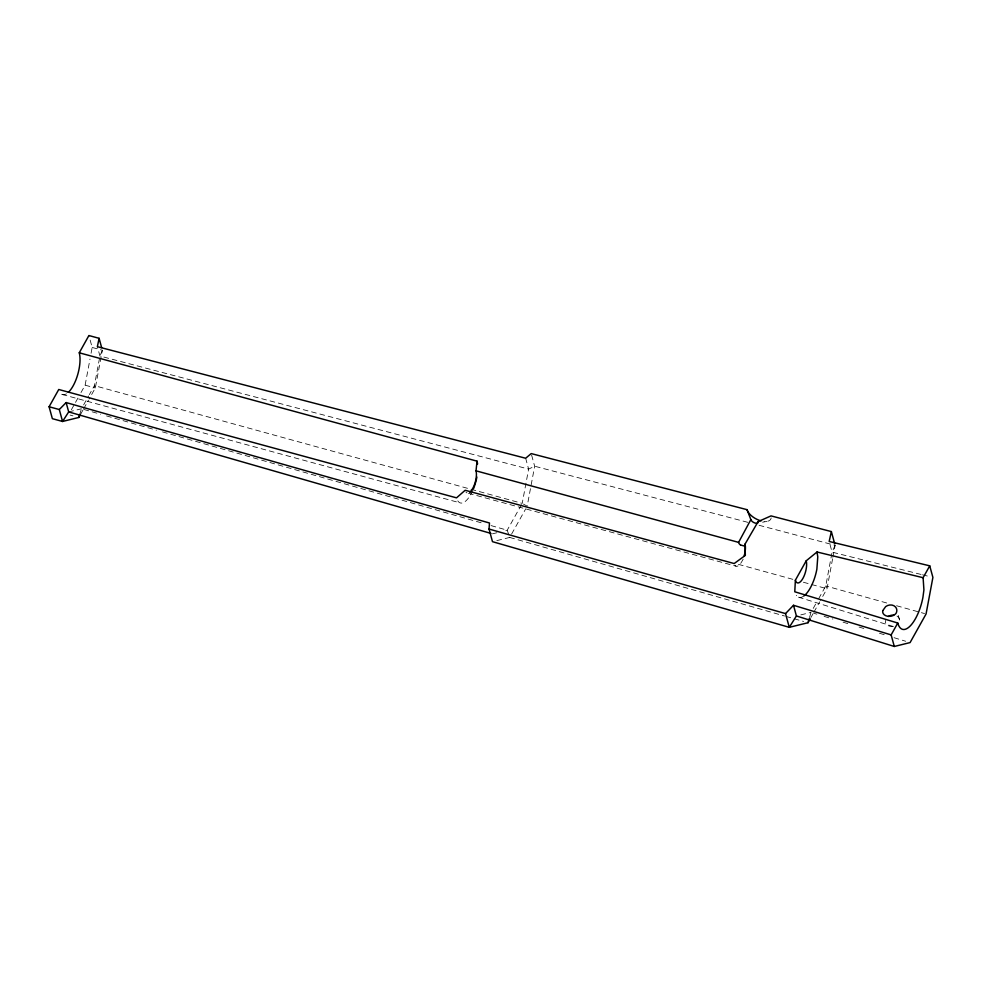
<?xml version="1.0" encoding="UTF-8"?>
<svg xmlns="http://www.w3.org/2000/svg" width="982" height="982" viewBox="0 0 982 982"><rect width="100%" height="100%" fill="white"/><g stroke="black" fill="none" stroke-linecap="round" stroke-linejoin="round"><path stroke-width="0.74" stroke-dasharray="4.91 3.68" d="M81.003 392.555L85.115 385.177L90 359.068M91.081 353.262L92.161 347.456L88.908 335.537M92.161 347.456L102.361 350.23L95.315 387.964L89.141 399.023M832.601 558.795L827.004 588.746L820.436 600.505M832.883 557.297L835.117 545.305L758.153 525.051M809.512 617.555L810.997 612.387L816.828 614.155M79.702 414.564L81.457 408.77L100.618 414.232M102.361 350.23L99.931 356.036L94.395 385.631L89.362 394.629M835.117 545.305L832.085 552.142L825.776 585.947L817.65 600.493M71.379 409.764L74.816 403.614M75.504 402.387L78.253 397.477M83.617 404.915L88.65 395.918M80.892 413.778L82.954 410.083M83.642 408.856L88.454 400.251M521.503 504.662L507.228 530.194L502.796 531.287M496.794 540.616L509.719 537.436L525.738 508.786M813.219 608.423L816.914 601.806M810.936 617.494L813.133 613.578M813.857 612.265L819.7 601.819M743.19 559.163L741.754 561.679A12.876 4.935 -74.8 0 1 734.917 565.239M68.691 411.912L81.457 408.77M492.436 533.84L496.88 532.747M800.796 614.892L810.997 612.387M762.597 522.203L766.856 521.417M921.042 574.433L832.085 552.142L829.164 541.463M922.528 574.801L929.929 576.655M747.793 522.326L534.662 466.217L528.623 469.089L99.931 356.036L97.365 346.683M85.115 385.177L95.315 387.964L94.395 385.631L522.215 503.373L528.623 469.089L525.665 458.25M468.451 493.283L735.972 566.172M62.148 394.445L459.92 502.809M70.09 415.079L72.999 415.877M738.39 564.343L793.039 579.392M803.374 582.24L827.004 588.746L825.776 585.947L887.716 603.267M896.566 605.734L924.59 613.566M106.51 415.914L156.592 430.202M162.484 431.884L483.66 523.48M491.025 525.579L507.228 530.194L508.725 534.539M509.719 537.436L784.508 615.996M785.981 616.414L803.607 621.459M824.107 616.377L832.859 619.053M843.059 622.158L848.878 623.938M859.078 627.044L864.909 628.824M879.479 633.255L886.771 635.477M894.05 637.699L905.711 641.258M798.464 597.166L893.227 626.455M523.467 504.085L527.187 506.184L534.662 466.217L531.201 453.586M898.321 615.481L899.487 619.716M896.996 616.07A7.156 5.622 -13 0 1 898.837 622.662M893.019 626.406A7.156 5.622 -13 0 1 885.457 620.379M472.747 490.46A24.317 9.317 -74.8 0 1 456.912 499.077M804.148 595.767A26.379 10.102 -74.8 0 1 796.292 595.276M466.966 492.89A12.876 4.935 -74.8 0 1 465.91 491.957M771.177 517.919A13.367 6.788 28.4 0 1 764.156 521.454M66.445 393.819A24.317 9.317 -74.8 0 1 60.148 392.702"/><path stroke-width="1.47" d="M923.105 577.711L817.012 551.994L806.222 560.796L795.371 580.215L794.782 591.79L897.769 623.03A30.037 11.502 -74.8 0 0 910.216 625.964A30.037 11.502 -74.8 0 0 922.933 597.302L923.915 589.9L923.105 577.711L929.733 565.841L829.164 541.463L831.361 531.581L771.017 515.894L758.153 521.577A4.1 2.062 29.2 0 1 755.195 523.087A4.1 2.062 29.2 0 1 750.862 519.601L747.044 509.67L531.201 453.586L525.665 458.25L97.365 346.683L99.108 338.311L88.908 335.537L79.26 352.796A24.317 9.317 -74.8 0 1 68.347 392.346M810.211 618.795L808.014 622.723L789.283 627.326L492.485 541.671L489.036 529.04L489.478 523.001L66.138 402.559L59.301 409.531L62.566 421.462L78.83 417.46L80.205 415.005M469.74 492.203A12.876 4.935 -74.8 0 0 476.025 470.832L477.031 461.159L79.26 352.796M808.014 622.723L809.131 618.844M78.83 417.46L79.702 414.564M740.526 544.998A3.609 2.173 33.3 0 1 738.587 542.371L750.862 519.601M66.138 402.559L68.691 411.912L62.566 421.462L52.365 418.676L49.1 406.757L58.748 389.486L456.52 497.849L465.173 490.263L734.168 563.545L745.338 555.395L745.031 544.114L758.153 521.577M929.733 565.841L932.9 577.404L926.063 613.983L910.081 642.584L894.295 646.463L891.14 634.9L897.769 623.03M785.526 613.59L793.493 605.28L796.414 615.972L789.283 627.326L785.526 613.59L489.036 529.04M476.025 470.832L738.66 542.383M49.1 406.757L59.301 409.531M68.691 411.912L490.963 533.41M793.493 605.28L891.14 634.9M796.414 615.972L894.295 646.463M740.6 545.01L743.779 545.882A3.609 2.173 33.3 0 0 745.031 544.114L745.399 546.483A12.876 4.935 -74.8 0 1 744.172 555.775M831.361 531.581L834.749 543.93M99.108 338.311L101.637 347.591M817.012 551.994L817.773 556.831L816.864 569.192A26.379 10.102 -74.8 0 1 804.148 595.767M888.379 616.475A7.156 5.622 -13 0 1 893.681 615.1M761.124 520.902A13.367 6.788 28.4 0 1 747.044 509.67M477.031 461.159A24.317 9.317 -74.8 0 1 477.571 464.02M476.884 477.019A24.317 9.317 -74.8 0 1 475.411 483.181M475.043 484.384A24.317 9.317 -74.8 0 1 473.349 489.085M806.222 560.796A12.876 4.935 -74.8 0 1 802.945 578.349A12.876 4.935 -74.8 0 1 795.371 580.215M882.781 610.632L882.658 611.982A7.12 5.082 -6.8 0 0 890.257 616.315A7.255 5.18 -6.8 0 0 896.21 613.075A7.255 6.138 -21.1 0 0 895.486 606.962A7.12 6.015 -21.1 0 0 885.678 606.594L882.781 610.632"/></g></svg>
